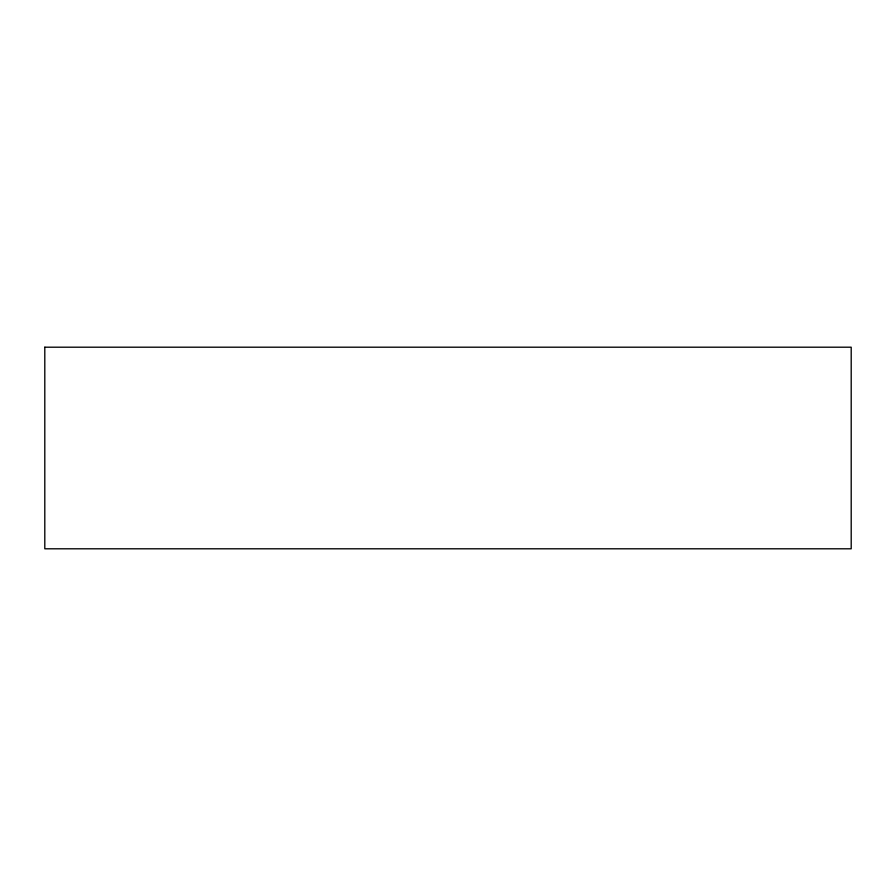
<?xml version="1.0" encoding="UTF-8"?>
<svg xmlns="http://www.w3.org/2000/svg" width="896" height="896" viewBox="0 0 896 896"><rect width="100%" height="100%" fill="white"/><g stroke="black" fill="none" stroke-linecap="round" stroke-linejoin="round"><path stroke-width="1.34" d="M44.8 347.2L44.8 548.8L851.2 548.8L851.2 347.2L44.8 347.2"/></g></svg>
